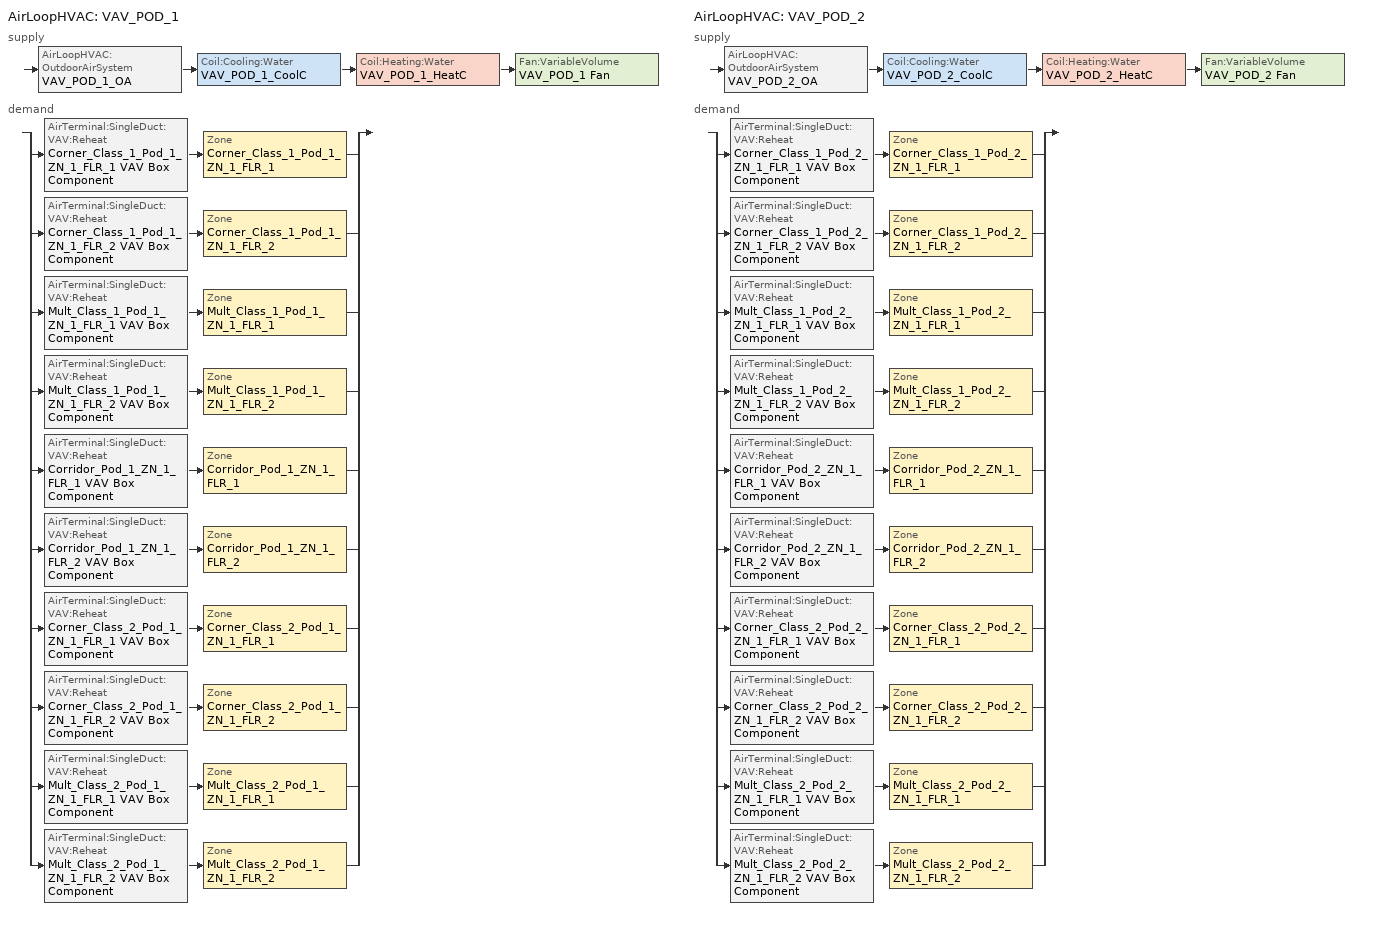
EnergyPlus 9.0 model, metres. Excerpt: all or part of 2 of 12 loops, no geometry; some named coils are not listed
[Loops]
AirLoopHVAC 'VAV_POD_1'
 supply: AirLoopHVAC:OutdoorAirSystem 'VAV_POD_1_OA' > Coil:Cooling:Water 'VAV_POD_1_CoolC' > Coil:Heating:Water 'VAV_POD_1_HeatC' > Fan:VariableVolume 'VAV_POD_1 Fan'
 demand: split
  | AirTerminal:SingleDuct:VAV:Reheat 'Corner_Class_1_Pod_1_ZN_1_FLR_1 VAV Box Component' > Zone 'Corner_Class_1_Pod_1_ZN_1_FLR_1'
  | AirTerminal:SingleDuct:VAV:Reheat 'Corner_Class_1_Pod_1_ZN_1_FLR_2 VAV Box Component' > Zone 'Corner_Class_1_Pod_1_ZN_1_FLR_2'
  | AirTerminal:SingleDuct:VAV:Reheat 'Mult_Class_1_Pod_1_ZN_1_FLR_1 VAV Box Component' > Zone 'Mult_Class_1_Pod_1_ZN_1_FLR_1'
  | AirTerminal:SingleDuct:VAV:Reheat 'Mult_Class_1_Pod_1_ZN_1_FLR_2 VAV Box Component' > Zone 'Mult_Class_1_Pod_1_ZN_1_FLR_2'
  | AirTerminal:SingleDuct:VAV:Reheat 'Corridor_Pod_1_ZN_1_FLR_1 VAV Box Component' > Zone 'Corridor_Pod_1_ZN_1_FLR_1'
  | AirTerminal:SingleDuct:VAV:Reheat 'Corridor_Pod_1_ZN_1_FLR_2 VAV Box Component' > Zone 'Corridor_Pod_1_ZN_1_FLR_2'
  | AirTerminal:SingleDuct:VAV:Reheat 'Corner_Class_2_Pod_1_ZN_1_FLR_1 VAV Box Component' > Zone 'Corner_Class_2_Pod_1_ZN_1_FLR_1'
  | AirTerminal:SingleDuct:VAV:Reheat 'Corner_Class_2_Pod_1_ZN_1_FLR_2 VAV Box Component' > Zone 'Corner_Class_2_Pod_1_ZN_1_FLR_2'
  | AirTerminal:SingleDuct:VAV:Reheat 'Mult_Class_2_Pod_1_ZN_1_FLR_1 VAV Box Component' > Zone 'Mult_Class_2_Pod_1_ZN_1_FLR_1'
  | AirTerminal:SingleDuct:VAV:Reheat 'Mult_Class_2_Pod_1_ZN_1_FLR_2 VAV Box Component' > Zone 'Mult_Class_2_Pod_1_ZN_1_FLR_2'
AirLoopHVAC 'VAV_POD_2'
 supply: AirLoopHVAC:OutdoorAirSystem 'VAV_POD_2_OA' > Coil:Cooling:Water 'VAV_POD_2_CoolC' > Coil:Heating:Water 'VAV_POD_2_HeatC' > Fan:VariableVolume 'VAV_POD_2 Fan'
 demand: split
  | AirTerminal:SingleDuct:VAV:Reheat 'Corner_Class_1_Pod_2_ZN_1_FLR_1 VAV Box Component' > Zone 'Corner_Class_1_Pod_2_ZN_1_FLR_1'
  | AirTerminal:SingleDuct:VAV:Reheat 'Corner_Class_1_Pod_2_ZN_1_FLR_2 VAV Box Component' > Zone 'Corner_Class_1_Pod_2_ZN_1_FLR_2'
  | AirTerminal:SingleDuct:VAV:Reheat 'Mult_Class_1_Pod_2_ZN_1_FLR_1 VAV Box Component' > Zone 'Mult_Class_1_Pod_2_ZN_1_FLR_1'
  | AirTerminal:SingleDuct:VAV:Reheat 'Mult_Class_1_Pod_2_ZN_1_FLR_2 VAV Box Component' > Zone 'Mult_Class_1_Pod_2_ZN_1_FLR_2'
  | AirTerminal:SingleDuct:VAV:Reheat 'Corridor_Pod_2_ZN_1_FLR_1 VAV Box Component' > Zone 'Corridor_Pod_2_ZN_1_FLR_1'
  | AirTerminal:SingleDuct:VAV:Reheat 'Corridor_Pod_2_ZN_1_FLR_2 VAV Box Component' > Zone 'Corridor_Pod_2_ZN_1_FLR_2'
  | AirTerminal:SingleDuct:VAV:Reheat 'Corner_Class_2_Pod_2_ZN_1_FLR_1 VAV Box Component' > Zone 'Corner_Class_2_Pod_2_ZN_1_FLR_1'
  | AirTerminal:SingleDuct:VAV:Reheat 'Corner_Class_2_Pod_2_ZN_1_FLR_2 VAV Box Component' > Zone 'Corner_Class_2_Pod_2_ZN_1_FLR_2'
  | AirTerminal:SingleDuct:VAV:Reheat 'Mult_Class_2_Pod_2_ZN_1_FLR_1 VAV Box Component' > Zone 'Mult_Class_2_Pod_2_ZN_1_FLR_1'
  | AirTerminal:SingleDuct:VAV:Reheat 'Mult_Class_2_Pod_2_ZN_1_FLR_2 VAV Box Component' > Zone 'Mult_Class_2_Pod_2_ZN_1_FLR_2'
[Sizing:Zone] Zone Cooling Design Supply Air Temperature Input Method=SupplyAirTemperature; Zone Cooling Design Supply Air Temperature {C}=12.8; Zone Heating Design Supply Air Temperature Input Method=SupplyAirTemperature; Zone Heating Design Supply Air Temperature {C}=40; Zone Cooling Design Supply Air Humidity Ratio {kgWater/kgDryAir}=0.0085; Zone Heating Design Supply Air Humidity Ratio {kgWater/kgDryAir}=0.008; Cooling Design Air Flow Method=DesignDay; Cooling Design Air Flow Rate {m3/s}=0; Cooling Minimum Air Flow {m3/s}=0; Cooling Minimum Air Flow Fraction=0; Heating Design Air Flow Method=DesignDay; Heating Design Air Flow Rate {m3/s}=0; Design Specification Zone Air Distribution Object=VAV_Zone_AirDistribution
Name | Design Specification Outdoor Air Object
Corner_Class_1_Pod_1_ZN_1_FLR_1 | SZ DSOA Corner_Class_1_Pod_1_ZN_1_FLR_1
Corner_Class_1_Pod_1_ZN_1_FLR_2 | SZ DSOA Corner_Class_1_Pod_1_ZN_1_FLR_2
Mult_Class_1_Pod_1_ZN_1_FLR_1 | SZ DSOA Mult_Class_1_Pod_1_ZN_1_FLR_1
Mult_Class_1_Pod_1_ZN_1_FLR_2 | SZ DSOA Mult_Class_1_Pod_1_ZN_1_FLR_2
Corridor_Pod_1_ZN_1_FLR_1 | SZ DSOA Corridor_Pod_1_ZN_1_FLR_1
Corridor_Pod_1_ZN_1_FLR_2 | SZ DSOA Corridor_Pod_1_ZN_1_FLR_2
Corner_Class_2_Pod_1_ZN_1_FLR_1 | SZ DSOA Corner_Class_2_Pod_1_ZN_1_FLR_1
Corner_Class_2_Pod_1_ZN_1_FLR_2 | SZ DSOA Corner_Class_2_Pod_1_ZN_1_FLR_2
Mult_Class_2_Pod_1_ZN_1_FLR_1 | SZ DSOA Mult_Class_2_Pod_1_ZN_1_FLR_1
Mult_Class_2_Pod_1_ZN_1_FLR_2 | SZ DSOA Mult_Class_2_Pod_1_ZN_1_FLR_2
Corner_Class_1_Pod_2_ZN_1_FLR_1 | SZ DSOA Corner_Class_1_Pod_2_ZN_1_FLR_1
Corner_Class_1_Pod_2_ZN_1_FLR_2 | SZ DSOA Corner_Class_1_Pod_2_ZN_1_FLR_2
Mult_Class_1_Pod_2_ZN_1_FLR_1 | SZ DSOA Mult_Class_1_Pod_2_ZN_1_FLR_1
Mult_Class_1_Pod_2_ZN_1_FLR_2 | SZ DSOA Mult_Class_1_Pod_2_ZN_1_FLR_2
Corridor_Pod_2_ZN_1_FLR_1 | SZ DSOA Corridor_Pod_2_ZN_1_FLR_1
Corridor_Pod_2_ZN_1_FLR_2 | SZ DSOA Corridor_Pod_2_ZN_1_FLR_2
Corner_Class_2_Pod_2_ZN_1_FLR_1 | SZ DSOA Corner_Class_2_Pod_2_ZN_1_FLR_1
Corner_Class_2_Pod_2_ZN_1_FLR_2 | SZ DSOA Corner_Class_2_Pod_2_ZN_1_FLR_2
Mult_Class_2_Pod_2_ZN_1_FLR_1 | SZ DSOA Mult_Class_2_Pod_2_ZN_1_FLR_1
Mult_Class_2_Pod_2_ZN_1_FLR_2 | SZ DSOA Mult_Class_2_Pod_2_ZN_1_FLR_2
[DesignSpecification:OutdoorAir]
Name | Outdoor Air Method | Outdoor Air Flow per Zone Floor Area {m3/s-m2} | Outdoor Air Flow per Person {m3/s-person}
SZ DSOA Corner_Class_1_Pod_1_ZN_1_FLR_1; SZ DSOA Corner_Class_1_Pod_1_ZN_1_FLR_2; SZ DSOA Mult_Class_1_Pod_1_ZN_1_FLR_1; SZ DSOA Mult_Class_1_Pod_1_ZN_1_FLR_2; SZ DSOA Corner_Class_2_Pod_1_ZN_1_FLR_1; SZ DSOA Corner_Class_2_Pod_1_ZN_1_FLR_2; SZ DSOA Mult_Class_2_Pod_1_ZN_1_FLR_1; SZ DSOA Mult_Class_2_Pod_1_ZN_1_FLR_2; SZ DSOA Corner_Class_1_Pod_2_ZN_1_FLR_1; SZ DSOA Corner_Class_1_Pod_2_ZN_1_FLR_2; SZ DSOA Mult_Class_1_Pod_2_ZN_1_FLR_1; SZ DSOA Mult_Class_1_Pod_2_ZN_1_FLR_2; SZ DSOA Corner_Class_2_Pod_2_ZN_1_FLR_1; SZ DSOA Corner_Class_2_Pod_2_ZN_1_FLR_2; SZ DSOA Mult_Class_2_Pod_2_ZN_1_FLR_1; SZ DSOA Mult_Class_2_Pod_2_ZN_1_FLR_2 | Flow/Area | 0.00238745
SZ DSOA Corridor_Pod_1_ZN_1_FLR_1; SZ DSOA Corridor_Pod_1_ZN_1_FLR_2; SZ DSOA Corridor_Pod_2_ZN_1_FLR_1; SZ DSOA Corridor_Pod_2_ZN_1_FLR_2 | Flow/Area | 0.000304781
Design_Spec_OA_Classroom | Sum | 0.000609562 | 0.00471921
Design_Spec_OA_Corridor | Sum | 0.000304781 | 1e-08
[DesignSpecification:ZoneAirDistribution] Zone Air Distribution Effectiveness in Cooling Mode=1; Zone Air Distribution Effectiveness in Heating Mode=1
Name | Minimum Zone Ventilation Efficiency
VAV_Zone_AirDistribution | 0.6
Design_Spec_ZAD_1
[Sizing:System] Type of Load to Size On=Sensible; Design Outdoor Air Flow Rate {m3/s}=7.5943; Central Heating Maximum System Air Flow Ratio=0.3; Preheat Design Temperature {C}=7; Preheat Design Humidity Ratio {kgWater/kgDryAir}=0.008; Precool Design Temperature {C}=12.8; Precool Design Humidity Ratio {kgWater/kgDryAir}=0.008; Central Cooling Design Supply Air Temperature {C}=12.8; Central Heating Design Supply Air Temperature {C}=12.8; Type of Zone Sum to Use=Coincident; 100% Outdoor Air in Cooling=No; 100% Outdoor Air in Heating=No; Central Cooling Design Supply Air Humidity Ratio {kgWater/kgDryAir}=0.0085; Central Heating Design Supply Air Humidity Ratio {kgWater/kgDryAir}=0.008; Cooling Supply Air Flow Rate Method=DesignDay; Cooling Supply Air Flow Rate {m3/s}=0; Heating Supply Air Flow Rate Method=DesignDay; Heating Supply Air Flow Rate {m3/s}=0; System Outdoor Air Method=ZoneSum
VAV_POD_1; VAV_POD_2
[ZoneControl:Thermostat] Control Type Schedule=Dual Zone Control Type Sched
Name | Zone or ZoneList | Control 1
Corner_Class_1_Pod_1_ZN_1_FLR_1 Thermostat | Corner_Class_1_Pod_1_ZN_1_FLR_1 | Corner_Class_1_Pod_1_ZN_1_FLR_1 DualSPSched
Corner_Class_1_Pod_1_ZN_1_FLR_2 Thermostat | Corner_Class_1_Pod_1_ZN_1_FLR_2 | Corner_Class_1_Pod_1_ZN_1_FLR_2 DualSPSched
Mult_Class_1_Pod_1_ZN_1_FLR_1 Thermostat | Mult_Class_1_Pod_1_ZN_1_FLR_1 | Mult_Class_1_Pod_1_ZN_1_FLR_1 DualSPSched
Mult_Class_1_Pod_1_ZN_1_FLR_2 Thermostat | Mult_Class_1_Pod_1_ZN_1_FLR_2 | Mult_Class_1_Pod_1_ZN_1_FLR_2 DualSPSched
Corridor_Pod_1_ZN_1_FLR_1 Thermostat | Corridor_Pod_1_ZN_1_FLR_1 | Corridor_Pod_1_ZN_1_FLR_1 DualSPSched
Corridor_Pod_1_ZN_1_FLR_2 Thermostat | Corridor_Pod_1_ZN_1_FLR_2 | Corridor_Pod_1_ZN_1_FLR_2 DualSPSched
Corner_Class_2_Pod_1_ZN_1_FLR_1 Thermostat | Corner_Class_2_Pod_1_ZN_1_FLR_1 | Corner_Class_2_Pod_1_ZN_1_FLR_1 DualSPSched
Corner_Class_2_Pod_1_ZN_1_FLR_2 Thermostat | Corner_Class_2_Pod_1_ZN_1_FLR_2 | Corner_Class_2_Pod_1_ZN_1_FLR_2 DualSPSched
Mult_Class_2_Pod_1_ZN_1_FLR_1 Thermostat | Mult_Class_2_Pod_1_ZN_1_FLR_1 | Mult_Class_2_Pod_1_ZN_1_FLR_1 DualSPSched
Mult_Class_2_Pod_1_ZN_1_FLR_2 Thermostat | Mult_Class_2_Pod_1_ZN_1_FLR_2 | Mult_Class_2_Pod_1_ZN_1_FLR_2 DualSPSched
Corner_Class_1_Pod_2_ZN_1_FLR_1 Thermostat | Corner_Class_1_Pod_2_ZN_1_FLR_1 | Corner_Class_1_Pod_2_ZN_1_FLR_1 DualSPSched
Corner_Class_1_Pod_2_ZN_1_FLR_2 Thermostat | Corner_Class_1_Pod_2_ZN_1_FLR_2 | Corner_Class_1_Pod_2_ZN_1_FLR_2 DualSPSched
Mult_Class_1_Pod_2_ZN_1_FLR_1 Thermostat | Mult_Class_1_Pod_2_ZN_1_FLR_1 | Mult_Class_1_Pod_2_ZN_1_FLR_1 DualSPSched
Mult_Class_1_Pod_2_ZN_1_FLR_2 Thermostat | Mult_Class_1_Pod_2_ZN_1_FLR_2 | Mult_Class_1_Pod_2_ZN_1_FLR_2 DualSPSched
Corridor_Pod_2_ZN_1_FLR_1 Thermostat | Corridor_Pod_2_ZN_1_FLR_1 | Corridor_Pod_2_ZN_1_FLR_1 DualSPSched
Corridor_Pod_2_ZN_1_FLR_2 Thermostat | Corridor_Pod_2_ZN_1_FLR_2 | Corridor_Pod_2_ZN_1_FLR_2 DualSPSched
Corner_Class_2_Pod_2_ZN_1_FLR_1 Thermostat | Corner_Class_2_Pod_2_ZN_1_FLR_1 | Corner_Class_2_Pod_2_ZN_1_FLR_1 DualSPSched
Corner_Class_2_Pod_2_ZN_1_FLR_2 Thermostat | Corner_Class_2_Pod_2_ZN_1_FLR_2 | Corner_Class_2_Pod_2_ZN_1_FLR_2 DualSPSched
Mult_Class_2_Pod_2_ZN_1_FLR_1 Thermostat | Mult_Class_2_Pod_2_ZN_1_FLR_1 | Mult_Class_2_Pod_2_ZN_1_FLR_1 DualSPSched
Mult_Class_2_Pod_2_ZN_1_FLR_2 Thermostat | Mult_Class_2_Pod_2_ZN_1_FLR_2 | Mult_Class_2_Pod_2_ZN_1_FLR_2 DualSPSched
[ThermostatSetpoint:DualSetpoint] Heating Setpoint Temperature Schedule=HTGSETP_SCH_YES_OPTIMUM; Cooling Setpoint Temperature Schedule=CLGSETP_SCH_YES_OPTIMUM
Corner_Class_1_Pod_1_ZN_1_FLR_1 DualSPSched; Corner_Class_1_Pod_1_ZN_1_FLR_2 DualSPSched; Mult_Class_1_Pod_1_ZN_1_FLR_1 DualSPSched; Mult_Class_1_Pod_1_ZN_1_FLR_2 DualSPSched; Corridor_Pod_1_ZN_1_FLR_1 DualSPSched; Corridor_Pod_1_ZN_1_FLR_2 DualSPSched; Corner_Class_2_Pod_1_ZN_1_FLR_1 DualSPSched; Corner_Class_2_Pod_1_ZN_1_FLR_2 DualSPSched; Mult_Class_2_Pod_1_ZN_1_FLR_1 DualSPSched; Mult_Class_2_Pod_1_ZN_1_FLR_2 DualSPSched; Corner_Class_1_Pod_2_ZN_1_FLR_1 DualSPSched; Corner_Class_1_Pod_2_ZN_1_FLR_2 DualSPSched; Mult_Class_1_Pod_2_ZN_1_FLR_1 DualSPSched; Mult_Class_1_Pod_2_ZN_1_FLR_2 DualSPSched; Corridor_Pod_2_ZN_1_FLR_1 DualSPSched; Corridor_Pod_2_ZN_1_FLR_2 DualSPSched; Corner_Class_2_Pod_2_ZN_1_FLR_1 DualSPSched; Corner_Class_2_Pod_2_ZN_1_FLR_2 DualSPSched; Mult_Class_2_Pod_2_ZN_1_FLR_1 DualSPSched; Mult_Class_2_Pod_2_ZN_1_FLR_2 DualSPSched
[AirTerminal:SingleDuct:VAV:Reheat] Availability Schedule=ALWAYS_ON; Maximum Air Flow Rate {m3/s}=AUTOSIZE; Zone Minimum Air Flow Input Method=Constant; Maximum Hot Water or Steam Flow Rate {m3/s}=AUTOSIZE; Minimum Hot Water or Steam Flow Rate {m3/s}=0; Convergence Tolerance=0.001; Damper Heating Action=ReverseWithLimits; Maximum Flow Fraction During Reheat=0.5; Maximum Reheat Air Temperature {C}=40
Name | Constant Minimum Air Flow Fraction | Reheat Coil
Corner_Class_1_Pod_1_ZN_1_FLR_1 VAV Box Component | 1 | Corner_Class_1_Pod_1_ZN_1_FLR_1 VAV Box Reheat Coil
Corner_Class_1_Pod_1_ZN_1_FLR_2 VAV Box Component | 1 | Corner_Class_1_Pod_1_ZN_1_FLR_2 VAV Box Reheat Coil
Mult_Class_1_Pod_1_ZN_1_FLR_1 VAV Box Component | 1 | Mult_Class_1_Pod_1_ZN_1_FLR_1 VAV Box Reheat Coil
Mult_Class_1_Pod_1_ZN_1_FLR_2 VAV Box Component | 1 | Mult_Class_1_Pod_1_ZN_1_FLR_2 VAV Box Reheat Coil
Corridor_Pod_1_ZN_1_FLR_1 VAV Box Component | 0.566 | Corridor_Pod_1_ZN_1_FLR_1 VAV Box Reheat Coil
Corridor_Pod_1_ZN_1_FLR_2 VAV Box Component | 0.372 | Corridor_Pod_1_ZN_1_FLR_2 VAV Box Reheat Coil
Corner_Class_2_Pod_1_ZN_1_FLR_1 VAV Box Component | 1 | Corner_Class_2_Pod_1_ZN_1_FLR_1 VAV Box Reheat Coil
Corner_Class_2_Pod_1_ZN_1_FLR_2 VAV Box Component | 1 | Corner_Class_2_Pod_1_ZN_1_FLR_2 VAV Box Reheat Coil
Mult_Class_2_Pod_1_ZN_1_FLR_1 VAV Box Component | 1 | Mult_Class_2_Pod_1_ZN_1_FLR_1 VAV Box Reheat Coil
Mult_Class_2_Pod_1_ZN_1_FLR_2 VAV Box Component | 1 | Mult_Class_2_Pod_1_ZN_1_FLR_2 VAV Box Reheat Coil
Corner_Class_1_Pod_2_ZN_1_FLR_1 VAV Box Component | 1 | Corner_Class_1_Pod_2_ZN_1_FLR_1 VAV Box Reheat Coil
Corner_Class_1_Pod_2_ZN_1_FLR_2 VAV Box Component | 1 | Corner_Class_1_Pod_2_ZN_1_FLR_2 VAV Box Reheat Coil
Mult_Class_1_Pod_2_ZN_1_FLR_1 VAV Box Component | 1 | Mult_Class_1_Pod_2_ZN_1_FLR_1 VAV Box Reheat Coil
Mult_Class_1_Pod_2_ZN_1_FLR_2 VAV Box Component | 1 | Mult_Class_1_Pod_2_ZN_1_FLR_2 VAV Box Reheat Coil
Corridor_Pod_2_ZN_1_FLR_1 VAV Box Component | 0.569 | Corridor_Pod_2_ZN_1_FLR_1 VAV Box Reheat Coil
Corridor_Pod_2_ZN_1_FLR_2 VAV Box Component | 0.569 | Corridor_Pod_2_ZN_1_FLR_2 VAV Box Reheat Coil
Corner_Class_2_Pod_2_ZN_1_FLR_1 VAV Box Component | 1 | Corner_Class_2_Pod_2_ZN_1_FLR_1 VAV Box Reheat Coil
Corner_Class_2_Pod_2_ZN_1_FLR_2 VAV Box Component | 1 | Corner_Class_2_Pod_2_ZN_1_FLR_2 VAV Box Reheat Coil
Mult_Class_2_Pod_2_ZN_1_FLR_1 VAV Box Component | 1 | Mult_Class_2_Pod_2_ZN_1_FLR_1 VAV Box Reheat Coil
Mult_Class_2_Pod_2_ZN_1_FLR_2 VAV Box Component | 1 | Mult_Class_2_Pod_2_ZN_1_FLR_2 VAV Box Reheat Coil
[Zone equipment]
Corner_Class_1_Pod_1_ZN_1_FLR_1: Corner_Class_1_Pod_1_ZN_1_FLR_1 VAV Box Component
Corner_Class_1_Pod_1_ZN_1_FLR_2: Corner_Class_1_Pod_1_ZN_1_FLR_2 VAV Box Component
Mult_Class_1_Pod_1_ZN_1_FLR_1: Mult_Class_1_Pod_1_ZN_1_FLR_1 VAV Box Component
Mult_Class_1_Pod_1_ZN_1_FLR_2: Mult_Class_1_Pod_1_ZN_1_FLR_2 VAV Box Component
Corridor_Pod_1_ZN_1_FLR_1: Corridor_Pod_1_ZN_1_FLR_1 VAV Box Component
Corridor_Pod_1_ZN_1_FLR_2: Corridor_Pod_1_ZN_1_FLR_2 VAV Box Component
Corner_Class_2_Pod_1_ZN_1_FLR_1: Corner_Class_2_Pod_1_ZN_1_FLR_1 VAV Box Component
Corner_Class_2_Pod_1_ZN_1_FLR_2: Corner_Class_2_Pod_1_ZN_1_FLR_2 VAV Box Component
Mult_Class_2_Pod_1_ZN_1_FLR_1: Mult_Class_2_Pod_1_ZN_1_FLR_1 VAV Box Component
Mult_Class_2_Pod_1_ZN_1_FLR_2: Mult_Class_2_Pod_1_ZN_1_FLR_2 VAV Box Component
Corner_Class_1_Pod_2_ZN_1_FLR_1: Corner_Class_1_Pod_2_ZN_1_FLR_1 VAV Box Component
Corner_Class_1_Pod_2_ZN_1_FLR_2: Corner_Class_1_Pod_2_ZN_1_FLR_2 VAV Box Component
Mult_Class_1_Pod_2_ZN_1_FLR_1: Mult_Class_1_Pod_2_ZN_1_FLR_1 VAV Box Component
Mult_Class_1_Pod_2_ZN_1_FLR_2: Mult_Class_1_Pod_2_ZN_1_FLR_2 VAV Box Component
Corridor_Pod_2_ZN_1_FLR_1: Corridor_Pod_2_ZN_1_FLR_1 VAV Box Component
Corridor_Pod_2_ZN_1_FLR_2: Corridor_Pod_2_ZN_1_FLR_2 VAV Box Component
Corner_Class_2_Pod_2_ZN_1_FLR_1: Corner_Class_2_Pod_2_ZN_1_FLR_1 VAV Box Component
Corner_Class_2_Pod_2_ZN_1_FLR_2: Corner_Class_2_Pod_2_ZN_1_FLR_2 VAV Box Component
Mult_Class_2_Pod_2_ZN_1_FLR_1: Mult_Class_2_Pod_2_ZN_1_FLR_1 VAV Box Component
Mult_Class_2_Pod_2_ZN_1_FLR_2: Mult_Class_2_Pod_2_ZN_1_FLR_2 VAV Box Component
[Fan:VariableVolume] Availability Schedule=HVACOperationSchd; Fan Total Efficiency=0.6045; Pressure Rise {Pa}=1389.42; Maximum Flow Rate {m3/s}=AUTOSIZE; Fan Power Minimum Flow Rate Input Method=Fraction; Fan Power Minimum Flow Fraction=0.25; Motor Efficiency=0.93; Motor In Airstream Fraction=1; Fan Power Coefficient 1=0.0408; Fan Power Coefficient 2=0.088; Fan Power Coefficient 3=-0.0729; Fan Power Coefficient 4=0.9437; Fan Power Coefficient 5=0
VAV_POD_1 Fan; VAV_POD_2 Fan
[Coil:Cooling:Water] Availability Schedule=ALWAYS_ON; Design Water Flow Rate {m3/s}=AUTOSIZE; Design Air Flow Rate {m3/s}=AUTOSIZE; Design Inlet Water Temperature {C}=AUTOSIZE; Design Inlet Air Temperature {C}=AUTOSIZE; Design Outlet Air Temperature {C}=AUTOSIZE; Design Inlet Air Humidity Ratio {kgWater/kgDryAir}=AUTOSIZE; Design Outlet Air Humidity Ratio {kgWater/kgDryAir}=AUTOSIZE; Type of Analysis=SimpleAnalysis; Heat Exchanger Configuration=CrossFlow
VAV_POD_1_CoolC; VAV_POD_2_CoolC
[Coil:Heating:Water] Availability Schedule=ALWAYS_ON; U-Factor Times Area Value {W/K}=AUTOSIZE; Maximum Water Flow Rate {m3/s}=AUTOSIZE; Performance Input Method=UFactorTimesAreaAndDesignWaterFlowRate; Rated Capacity {W}=AUTOSIZE; Rated Inlet Water Temperature {C}=82.2; Rated Inlet Air Temperature {C}=12.8; Rated Outlet Water Temperature {C}=71.1; Rated Outlet Air Temperature {C}=40
VAV_POD_1_HeatC; VAV_POD_2_HeatC
[Controller:WaterCoil] Control Variable=Temperature; Actuator Variable=Flow; Maximum Actuated Flow {m3/s}=AUTOSIZE; Minimum Actuated Flow {m3/s}=0
Name | Action | Controller Convergence Tolerance {deltaC}
VAV_POD_1_CoolC_Controller; VAV_POD_2_CoolC_Controller | Reverse
VAV_POD_1_HeatC_Controller; VAV_POD_2_HeatC_Controller | Normal | 0.0001
[Controller:OutdoorAir] Minimum Outdoor Air Flow Rate {m3/s}=0; Maximum Outdoor Air Flow Rate {m3/s}=AUTOSIZE; Economizer Control Type,             !- Economizer Control Typ=DifferentialEnthalpy; Economizer Control Action Type=ModulateFlow; Lockout Type=LockoutWithHeating; Minimum Limit Type=FixedMinimum; Minimum Outdoor Air Schedule=MinOA_MotorizedDamper_Sched; Heat Recovery Bypass Control Type=BypassWhenOAFlowGreaterThanMinimum
Name | Maximum Fraction of Outdoor Air Schedule | Mechanical Ventilation Controller
VAV_POD_1_OA_Controller | VAV_POD_1 Max OA Fraction | VAV_POD_1_MultiZone
VAV_POD_2_OA_Controller | VAV_POD_2 Max OA Fraction | VAV_POD_2_MultiZone
[AirLoopHVAC] Design Supply Air Flow Rate {m3/s}=AUTOSIZE
VAV_POD_1; VAV_POD_2
[SetpointManager:Scheduled] Control Variable=Temperature; Schedule=VAV-Supply-Air-Temp-Sch
Name | Setpoint Node or NodeList
VAV_POD_1 SAT setpoint | VAV_POD_1 Supply Equipment Outlet Node
VAV_POD_2 SAT setpoint | VAV_POD_2 Supply Equipment Outlet Node
[SetpointManager:MixedAir] Control Variable=Temperature
Name | Setpoint Node or NodeList
VAV_POD_1_CoolC SAT Manager | VAV_POD_1_CoolC-VAV_POD_1_HeatCNode
VAV_POD_1_HeatC SAT Manager | VAV_POD_1_HeatC-VAV_POD_1 FanNode
VAV_POD_1_OAMixed Air Temp Manager | VAV_POD_1_OA-VAV_POD_1_CoolCNode
VAV_POD_2_CoolC SAT Manager | VAV_POD_2_CoolC-VAV_POD_2_HeatCNode
VAV_POD_2_HeatC SAT Manager | VAV_POD_2_HeatC-VAV_POD_2 FanNode
VAV_POD_2_OAMixed Air Temp Manager | VAV_POD_2_OA-VAV_POD_2_CoolCNode
[SetpointManager:OutdoorAirPretreat] Control Variable=Temperature; Minimum Setpoint Temperature {C}=-99; Maximum Setpoint Temperature {C}=99; Minimum Setpoint Humidity Ratio {kgWater/kgDryAir}=0.00001; Maximum Setpoint Humidity Ratio {kgWater/kgDryAir}=1
Name | Setpoint Node or NodeList
VAV_Pod_1 Heat Exchanger Supply Air Temp Manager | VAV_Pod_1 Heat Recovery Outlet Node
VAV_Pod_2 Heat Exchanger Supply Air Temp Manager | VAV_Pod_2 Heat Recovery Outlet Node
[HeatExchanger:AirToAir:SensibleAndLatent] Availability Schedule=Always_On; Nominal Supply Air Flow Rate {m3/s}=AUTOSIZE; Sensible Effectiveness at 100% Heating Air Flow=0.7; Latent Effectiveness at 100% Heating Air Flow=0.6; Sensible Effectiveness at 75% Heating Air Flow=0.7; Latent Effectiveness at 75% Heating Air Flow=0.6; Sensible Effectiveness at 100% Cooling Air Flow=0.75; Latent Effectiveness at 100% Cooling Air Flow=0.6; Sensible Effectiveness at 75% Cooling Air Flow=0.75; Latent Effectiveness at 75% Cooling Air Flow=0.6; Nominal Electric Power {W}=5498.91; Supply Air Outlet Temperature Control=Yes; Heat Exchanger Type=Rotary; Frost Control Type=ExhaustOnly; Threshold Temperature {C}=-23.3; Initial Defrost Time Fraction=0.167; Rate of Defrost Time Fraction Increase {1/K}=1.44
VAV_POD_1 OA Heat Recovery; VAV_Pod_2 OA Heat Recovery
[Controller:MechanicalVentilation]
VAV_POD_1_MultiZone: MinOA_MotorizedDamper_Sched, No, VentilationRateProcedure, Corner_Class_1_Pod_1_ZN_1_FLR_1, Design_Spec_OA_Classroom, Design_Spec_ZAD_1, Corner_Class_1_Pod_1_ZN_1_FLR_2, Design_Spec_OA_Classroom, Design_Spec_ZAD_1, Mult_Class_1_Pod_1_ZN_1_FLR_1, Design_Spec_OA_Classroom, Design_Spec_ZAD_1, Mult_Class_1_Pod_1_ZN_1_FLR_2, Design_Spec_OA_Classroom, Design_Spec_ZAD_1, Corridor_Pod_1_ZN_1_FLR_1, Design_Spec_OA_Corridor, Design_Spec_ZAD_1, Corridor_Pod_1_ZN_1_FLR_2, Design_Spec_OA_Corridor, Design_Spec_ZAD_1, Corner_Class_2_Pod_1_ZN_1_FLR_1, Design_Spec_OA_Classroom, Design_Spec_ZAD_1, Corner_Class_2_Pod_1_ZN_1_FLR_2, Design_Spec_OA_Classroom, Design_Spec_ZAD_1, Mult_Class_2_Pod_1_ZN_1_FLR_1, Design_Spec_OA_Classroom, Design_Spec_ZAD_1, Mult_Class_2_Pod_1_ZN_1_FLR_2, Design_Spec_OA_Classroom, Design_Spec_ZAD_1
VAV_POD_2_MultiZone: MinOA_MotorizedDamper_Sched, No, VentilationRateProcedure, Corner_Class_1_Pod_2_ZN_1_FLR_1, Design_Spec_OA_Classroom, Design_Spec_ZAD_1, Corner_Class_1_Pod_2_ZN_1_FLR_2, Design_Spec_OA_Classroom, Design_Spec_ZAD_1, Mult_Class_1_Pod_2_ZN_1_FLR_1, Design_Spec_OA_Classroom, Design_Spec_ZAD_1, Mult_Class_1_Pod_2_ZN_1_FLR_2, Design_Spec_OA_Classroom, Design_Spec_ZAD_1, Corridor_Pod_2_ZN_1_FLR_1, Design_Spec_OA_Corridor, Design_Spec_ZAD_1, Corridor_Pod_2_ZN_1_FLR_2, Design_Spec_OA_Corridor, Design_Spec_ZAD_1, Corner_Class_2_Pod_2_ZN_1_FLR_1, Design_Spec_OA_Classroom, Design_Spec_ZAD_1, Corner_Class_2_Pod_2_ZN_1_FLR_2, Design_Spec_OA_Classroom, Design_Spec_ZAD_1, Mult_Class_2_Pod_2_ZN_1_FLR_1, Design_Spec_OA_Classroom, Design_Spec_ZAD_1, Mult_Class_2_Pod_2_ZN_1_FLR_2, Design_Spec_OA_Classroom, Design_Spec_ZAD_1
[EnergyManagementSystem:Sensor]
cCL1_Pod_1_ZN_1_FLR_1_LSr: Output:Variable or Output:Meter Index Key=Corner_Class_1_Pod_1_ZN_1_FLR_1; Output:Variable or Output:Meter=Zone Lights Electric Power
cCL1_Pod_1_ZN_1_FLR_1_OSr: Output:Variable or Output:Meter Index Key=Corner_Class_1_Pod_1_ZN_1_FLR_1; Output:Variable or Output:Meter=People Occupant Count
mCl1_Pod_1_ZN_1_FLR_1_LSr: Output:Variable or Output:Meter Index Key=Mult_Class_1_Pod_1_ZN_1_FLR_1; Output:Variable or Output:Meter=Zone Lights Electric Power
mCl1_Pod_1_ZN_1_FLR_1_OSr: Output:Variable or Output:Meter Index Key=Mult_Class_1_Pod_1_ZN_1_FLR_1; Output:Variable or Output:Meter=People Occupant Count
cPOD1_ZN_1_FLR_1_LSr: Output:Variable or Output:Meter Index Key=Corridor_Pod_1_ZN_1_FLR_1; Output:Variable or Output:Meter=Zone Lights Electric Power
cPOD1_ZN_1_FLR_1_OSr; cPOD2_ZN_1_FLR_1_OSr; cPOD3_ZN_1_FLR_1_OSr: Output:Variable or Output:Meter=People Occupant Count; Output:Variable or Output:Meter Index Key Name and used "Corner_Class_1_Pod_1_ZN_1_FLR_1" Occupancy since this corridor is 0 people=Corner_Class_1_Pod_1_ZN_1_FLR_1
cCL2_Pod_1_ZN_1_FLR_1_LSr: Output:Variable or Output:Meter Index Key=Corner_Class_2_Pod_1_ZN_1_FLR_1; Output:Variable or Output:Meter=Zone Lights Electric Power
cCL2_Pod_1_ZN_1_FLR_1_OSr: Output:Variable or Output:Meter Index Key=Corner_Class_2_Pod_1_ZN_1_FLR_1; Output:Variable or Output:Meter=People Occupant Count
mCl2_Pod_1_ZN_1_FLR_1_LSr: Output:Variable or Output:Meter Index Key=Mult_Class_2_Pod_1_ZN_1_FLR_1; Output:Variable or Output:Meter=Zone Lights Electric Power
mCl2_Pod_1_ZN_1_FLR_1_OSr: Output:Variable or Output:Meter Index Key=Mult_Class_2_Pod_1_ZN_1_FLR_1; Output:Variable or Output:Meter=People Occupant Count
cCL1_Pod_2_ZN_1_FLR_1_LSr: Output:Variable or Output:Meter Index Key=Corner_Class_1_Pod_2_ZN_1_FLR_1; Output:Variable or Output:Meter=Zone Lights Electric Power
cCL1_Pod_2_ZN_1_FLR_1_OSr: Output:Variable or Output:Meter Index Key=Corner_Class_1_Pod_2_ZN_1_FLR_1; Output:Variable or Output:Meter=People Occupant Count
mCl1_Pod_2_ZN_1_FLR_1_LSr: Output:Variable or Output:Meter Index Key=Mult_Class_1_Pod_2_ZN_1_FLR_1; Output:Variable or Output:Meter=Zone Lights Electric Power
mCl1_Pod_2_ZN_1_FLR_1_OSr: Output:Variable or Output:Meter Index Key=Mult_Class_1_Pod_2_ZN_1_FLR_1; Output:Variable or Output:Meter=People Occupant Count
cPOD2_ZN_1_FLR_1_LSr: Output:Variable or Output:Meter Index Key=Corridor_Pod_2_ZN_1_FLR_1; Output:Variable or Output:Meter=Zone Lights Electric Power
cCL2_Pod_2_ZN_1_FLR_1_LSr: Output:Variable or Output:Meter Index Key=Corner_Class_2_Pod_2_ZN_1_FLR_1; Output:Variable or Output:Meter=Zone Lights Electric Power
cCL2_Pod_2_ZN_1_FLR_1_OSr: Output:Variable or Output:Meter Index Key=Corner_Class_2_Pod_2_ZN_1_FLR_1; Output:Variable or Output:Meter=People Occupant Count
mCl2_Pod_2_ZN_1_FLR_1_LSr: Output:Variable or Output:Meter Index Key=Mult_Class_2_Pod_2_ZN_1_FLR_1; Output:Variable or Output:Meter=Zone Lights Electric Power
mCl2_Pod_2_ZN_1_FLR_1_OSr: Output:Variable or Output:Meter Index Key=Mult_Class_2_Pod_2_ZN_1_FLR_1; Output:Variable or Output:Meter=People Occupant Count
Main_Corridor_ZN_1_FLR_1_OSr; Lobby_ZN_1_FLR_1_OSr: Output:Variable or Output:Meter=People Occupant Count; Output:Variable or Output:Meter Index Key Name and used "Corner_Class_1_Pod_1_ZN_1_FLR_1" Occupancy since this lobby is 0 people=Corner_Class_1_Pod_1_ZN_1_FLR_1
Mech_ZN_1_FLR_1_OSr: Output:Variable or Output:Meter=People Occupant Count; Output:Variable or Output:Meter Index Key Name and used "Corner_Class_1_Pod_1_ZN_1_FLR_1" Occupancy since this Mechnical zone is 0 people=Corner_Class_1_Pod_1_ZN_1_FLR_1
BATHROOMS_ZN_1_FLR_1_OSr: Output:Variable or Output:Meter=People Occupant Count; Output:Variable or Output:Meter Index Key Name and used "Corner_Class_1_Pod_1_ZN_1_FLR_1" Occupancy since this Bath zone is 0 people=Corner_Class_1_Pod_1_ZN_1_FLR_1
cCL1_Pod_1_ZN_1_FLR_2_LSr: Output:Variable or Output:Meter Index Key=Corner_Class_1_Pod_1_ZN_1_FLR_2; Output:Variable or Output:Meter=Zone Lights Electric Power
cCL1_Pod_1_ZN_1_FLR_2_OSr: Output:Variable or Output:Meter Index Key=Corner_Class_1_Pod_1_ZN_1_FLR_2; Output:Variable or Output:Meter=People Occupant Count
mCl1_Pod_1_ZN_1_FLR_2_LSr: Output:Variable or Output:Meter Index Key=Mult_Class_1_Pod_1_ZN_1_FLR_2; Output:Variable or Output:Meter=Zone Lights Electric Power
mCl1_Pod_1_ZN_1_FLR_2_OSr: Output:Variable or Output:Meter Index Key=Mult_Class_1_Pod_1_ZN_1_FLR_2; Output:Variable or Output:Meter=People Occupant Count
cPOD1_ZN_1_FLR_2_LSr: Output:Variable or Output:Meter Index Key=Corridor_Pod_1_ZN_1_FLR_2; Output:Variable or Output:Meter=Zone Lights Electric Power
cPOD1_ZN_1_FLR_2_OSr; cPOD2_ZN_1_FLR_2_OSr; cPOD3_ZN_1_FLR_2_OSr: Output:Variable or Output:Meter=People Occupant Count; Output:Variable or Output:Meter Index Key Name and used "Corner_Class_1_Pod_1_ZN_1_FLR_2" Occupancy since this corridor is 0 people=Corner_Class_1_Pod_1_ZN_1_FLR_2
cCL2_Pod_1_ZN_1_FLR_2_LSr: Output:Variable or Output:Meter Index Key=Corner_Class_2_Pod_1_ZN_1_FLR_2; Output:Variable or Output:Meter=Zone Lights Electric Power
cCL2_Pod_1_ZN_1_FLR_2_OSr: Output:Variable or Output:Meter Index Key=Corner_Class_2_Pod_1_ZN_1_FLR_2; Output:Variable or Output:Meter=People Occupant Count
mCl2_Pod_1_ZN_1_FLR_2_LSr: Output:Variable or Output:Meter Index Key=Mult_Class_2_Pod_1_ZN_1_FLR_2; Output:Variable or Output:Meter=Zone Lights Electric Power
mCl2_Pod_1_ZN_1_FLR_2_OSr: Output:Variable or Output:Meter Index Key=Mult_Class_2_Pod_1_ZN_1_FLR_2; Output:Variable or Output:Meter=People Occupant Count
cCL1_Pod_2_ZN_1_FLR_2_LSr: Output:Variable or Output:Meter Index Key=Corner_Class_1_Pod_2_ZN_1_FLR_2; Output:Variable or Output:Meter=Zone Lights Electric Power
cCL1_Pod_2_ZN_1_FLR_2_OSr: Output:Variable or Output:Meter Index Key=Corner_Class_1_Pod_2_ZN_1_FLR_2; Output:Variable or Output:Meter=People Occupant Count
mCl1_Pod_2_ZN_1_FLR_2_LSr: Output:Variable or Output:Meter Index Key=Mult_Class_1_Pod_2_ZN_1_FLR_2; Output:Variable or Output:Meter=Zone Lights Electric Power
mCl1_Pod_2_ZN_1_FLR_2_OSr: Output:Variable or Output:Meter Index Key=Mult_Class_1_Pod_2_ZN_1_FLR_2; Output:Variable or Output:Meter=People Occupant Count
cPOD2_ZN_1_FLR_2_LSr: Output:Variable or Output:Meter Index Key=Corridor_Pod_2_ZN_1_FLR_2; Output:Variable or Output:Meter=Zone Lights Electric Power
cCL2_Pod_2_ZN_1_FLR_2_LSr: Output:Variable or Output:Meter Index Key=Corner_Class_2_Pod_2_ZN_1_FLR_2; Output:Variable or Output:Meter=Zone Lights Electric Power
cCL2_Pod_2_ZN_1_FLR_2_OSr: Output:Variable or Output:Meter Index Key=Corner_Class_2_Pod_2_ZN_1_FLR_2; Output:Variable or Output:Meter=People Occupant Count
mCl2_Pod_2_ZN_1_FLR_2_LSr: Output:Variable or Output:Meter Index Key=Mult_Class_2_Pod_2_ZN_1_FLR_2; Output:Variable or Output:Meter=Zone Lights Electric Power
mCl2_Pod_2_ZN_1_FLR_2_OSr: Output:Variable or Output:Meter Index Key=Mult_Class_2_Pod_2_ZN_1_FLR_2; Output:Variable or Output:Meter=People Occupant Count
Main_Corridor_ZN_1_FLR_2_OSr; Lobby_ZN_1_FLR_2_OSr: Output:Variable or Output:Meter=People Occupant Count; Output:Variable or Output:Meter Index Key Name and used "Corner_Class_1_Pod_1_ZN_1_FLR_2" Occupancy since this lobby is 0 people=Corner_Class_1_Pod_1_ZN_1_FLR_2
Mech_ZN_1_FLR_2_OSr: Output:Variable or Output:Meter=People Occupant Count; Output:Variable or Output:Meter Index Key Name and used "Corner_Class_1_Pod_1_ZN_1_FLR_2" Occupancy since this Mechnical zone is 0 people=Corner_Class_1_Pod_1_ZN_1_FLR_2
BATHROOMS_ZN_1_FLR_2_OSr: Output:Variable or Output:Meter=People Occupant Count; Output:Variable or Output:Meter Index Key Name and used "Corner_Class_1_Pod_1_ZN_1_FLR_2" Occupancy since this Bath zone is 0 people=Corner_Class_1_Pod_1_ZN_1_FLR_2
VAV_POD_1_OA_VRP: Output:Variable or Output:Meter Index Key=VAV_POD_1; Output:Variable or Output:Meter=Air System Outdoor Air Mechanical Ventilation Requested Mass Flow Rate
VAV_POD_1_OA: Output:Variable or Output:Meter Index Key=VAV_POD_1; Output:Variable or Output:Meter=Air System Outdoor Air Mass Flow Rate
VAV_POD_1_SUPPLY_FLOW: Output:Variable or Output:Meter Index Key=VAV_POD_1_OA-VAV_POD_1_CoolCNode; Output:Variable or Output:Meter=System Node Standard Density Volume Flow Rate
VAV_POD_2_OA_VRP: Output:Variable or Output:Meter Index Key=VAV_POD_2; Output:Variable or Output:Meter=Air System Outdoor Air Mechanical Ventilation Requested Mass Flow Rate
VAV_POD_2_OA: Output:Variable or Output:Meter Index Key=VAV_POD_2; Output:Variable or Output:Meter=Air System Outdoor Air Mass Flow Rate
VAV_POD_2_SUPPLY_FLOW: Output:Variable or Output:Meter Index Key=VAV_POD_2_OA-VAV_POD_2_CoolCNode; Output:Variable or Output:Meter=System Node Standard Density Volume Flow Rate
[EnergyManagementSystem:Program]
SET_mCl2_Pod_3_ZN_1_FLR_2_Light_EMS_Program: SET mCl2_Pod_3_ZN_1_FLR_2_LSr_IP=0.093*mCl2_Pod_3_ZN_1_FLR_2_LSr/mCl2_Pod_3_ZN_1_FLR_2_Area; IF (mCl2_Pod_3_ZN_1_FLR_2_OSr <= 0) && (mCl2_Pod_3_ZN_1_FLR_2_LSr_IP >= 0.02); SET mCl2_Pod_3_ZN_1_FLR_2_LAr = 0.02*mCl2_Pod_3_ZN_1_FLR_2_Area/0.09290304; ELSE; SET mCl2_Pod_3_ZN_1_FLR_2_LAr = NULL; ENDIF
SET_Main_Corridor_ZN_1_FLR_2_Light_EMS_Program: SET Main_Corridor_ZN_1_FLR_2_LSr_IP=0.093*Main_Corridor_ZN_1_FLR_2_LSr/Main_Corridor_ZN_1_FLR_2_Area; IF (Main_Corridor_ZN_1_FLR_2_OSr <= 0) && (Main_Corridor_ZN_1_FLR_2_LSr_IP >= 0.02); SET Main_Corridor_ZN_1_FLR_2_LAr = 0.02*Main_Corridor_ZN_1_FLR_2_Area/0.09290304; ELSE; SET Main_Corridor_ZN_1_FLR_2_LAr = NULL; ENDIF
SET_Lobby_ZN_1_FLR_2_Light_EMS_Program: SET Lobby_ZN_1_FLR_2_LSr_IP=0.093*Lobby_ZN_1_FLR_2_LSr/Lobby_ZN_1_FLR_2_Area; IF (Lobby_ZN_1_FLR_2_OSr <= 0) && (Lobby_ZN_1_FLR_2_LSr_IP >= 0.02); SET Lobby_ZN_1_FLR_2_LAr = 0.02*Lobby_ZN_1_FLR_2_Area/0.09290304; ELSE; SET Lobby_ZN_1_FLR_2_LAr = NULL; ENDIF
SET_Mech_ZN_1_FLR_2_Light_EMS_Program: SET Mech_ZN_1_FLR_2_LSr_IP=0.093*Mech_ZN_1_FLR_2_LSr/Mech_ZN_1_FLR_2_Area; IF (Mech_ZN_1_FLR_2_OSr <= 0) && (Mech_ZN_1_FLR_2_LSr_IP >= 0.02); SET Mech_ZN_1_FLR_2_LAr = 0.02*Mech_ZN_1_FLR_2_Area/0.09290304; ELSE; SET Mech_ZN_1_FLR_2_LAr = NULL; ENDIF
SET_BATHROOMS_ZN_1_FLR_2_Light_EMS_Program: SET BATHROOMS_ZN_1_FLR_2_LSr_IP=0.093*BATHROOMS_ZN_1_FLR_2_LSr/BATHROOMS_ZN_1_FLR_2_Area; IF (BATHROOMS_ZN_1_FLR_2_OSr <= 0) && (BATHROOMS_ZN_1_FLR_2_LSr_IP >= 0.02); SET BATHROOMS_ZN_1_FLR_2_LAr = 0.02*BATHROOMS_ZN_1_FLR_2_Area/0.09290304; ELSE; SET BATHROOMS_ZN_1_FLR_2_LAr = NULL; ENDIF
SET_Offices_ZN_1_FLR_2_Light_EMS_Program: SET Offices_ZN_1_FLR_2_LSr_IP=0.093*Offices_ZN_1_FLR_2_LSr/Offices_ZN_1_FLR_2_Area; IF (Offices_ZN_1_FLR_2_OSr <= 0) && (Offices_ZN_1_FLR_2_LSr_IP >= 0.02); IF (ActualOccupancy <= 0); SET Offices_ZN_1_FLR_2_LAr = 0.02*Offices_ZN_1_FLR_2_Area/0.09290304; ELSE; SET Offices_ZN_1_FLR_2_LAr = NULL; ENDIF; ELSE; SET Offices_ZN_1_FLR_2_LAr = NULL; ENDIF
SET_LMC_ZN_1_FLR_2_Light_EMS_Program: SET LMC_ZN_1_FLR_2_LSr_IP=0.093*LMC_ZN_1_FLR_2_LSr/LMC_ZN_1_FLR_2_Area; IF (LMC_ZN_1_FLR_2_OSr <= 0) && (LMC_ZN_1_FLR_2_LSr_IP >= 0.02); SET LMC_ZN_1_FLR_2_LAr = 0.02*LMC_ZN_1_FLR_2_Area/0.09290304; ELSE; SET LMC_ZN_1_FLR_2_LAr = NULL; ENDIF
VAV_POD_1_MAX_OA_FRAC: IF VAV_POD_1_OA > VAV_POD_1_OA_VRP; SET VAV_POD_1_MAX_OA_FRAC = NULL; ELSE; IF VAV_POD_1_SUPPLY_FLOW > 0; SET VAV_POD_1_MAX_OA_FRAC =      7.5943 / VAV_POD_1_SUPPLY_FLOW; ELSE; SET VAV_POD_1_MAX_OA_FRAC = NULL; ENDIF; ENDIF
VAV_POD_2_MAX_OA_FRAC: IF VAV_POD_2_OA > VAV_POD_2_OA_VRP; SET VAV_POD_2_MAX_OA_FRAC = NULL; ELSE; IF VAV_POD_2_SUPPLY_FLOW > 0; SET VAV_POD_2_MAX_OA_FRAC =      7.5943 / VAV_POD_2_SUPPLY_FLOW; ELSE; SET VAV_POD_2_MAX_OA_FRAC = NULL; ENDIF; ENDIF
VAV_POD_3_MAX_OA_FRAC: IF VAV_POD_3_OA > VAV_POD_3_OA_VRP; SET VAV_POD_3_MAX_OA_FRAC = NULL; ELSE; IF VAV_POD_3_SUPPLY_FLOW > 0; SET VAV_POD_3_MAX_OA_FRAC =      7.5943 / VAV_POD_3_SUPPLY_FLOW; ELSE; SET VAV_POD_3_MAX_OA_FRAC = NULL; ENDIF; ENDIF
VAV_OTHER_MAX_OA_FRAC: IF VAV_OTHER_OA > VAV_OTHER_OA_VRP; SET VAV_OTHER_MAX_OA_FRAC = NULL; ELSE; IF VAV_OTHER_SUPPLY_FLOW > 0; SET VAV_OTHER_MAX_OA_FRAC =   / VAV_OTHER_SUPPLY_FLOW; ELSE; SET VAV_OTHER_MAX_OA_FRAC = NULL; ENDIF; ENDIF
[EnergyManagementSystem:ProgramCallingManager]
Transformer_Load_Prog_Manager: AfterPredictorAfterHVACManagers; Transformer_Load_Prog
BoilerParManager: BeginNewEnvironment; SetBoilerPar
BoilerCurveManager: InsideHVACSystemIterationLoop; SetBoilerCurve
OA_BASED_OPTIMUM_START_EMS_Program Manager: BeginTimestepBeforePredictor; OA_BASED_OPTIMUM_START_EMS_Program
SET_cCL1_Pod_1_ZN_1_FLR_1_Light_EMS_Program_Prog_Manager: BeginTimestepBeforePredictor; SET_cCL1_Pod_1_ZN_1_FLR_1_Light_EMS_Program
SET_mCl1_Pod_1_ZN_1_FLR_1_Light_EMS_Program_Prog_Manager: BeginTimestepBeforePredictor; SET_mCl1_Pod_1_ZN_1_FLR_1_Light_EMS_Program
SET_cPOD1_ZN_1_FLR_1_Light_EMS_Program_Prog_Manager: BeginTimestepBeforePredictor; SET_cPOD1_ZN_1_FLR_1_Light_EMS_Program
SET_cCL2_Pod_1_ZN_1_FLR_1_Light_EMS_Program_Prog_Manager: BeginTimestepBeforePredictor; SET_cCL2_Pod_1_ZN_1_FLR_1_Light_EMS_Program
SET_mCl2_Pod_1_ZN_1_FLR_1_Light_EMS_Program_Prog_Manager: BeginTimestepBeforePredictor; SET_mCl2_Pod_1_ZN_1_FLR_1_Light_EMS_Program
SET_cCL1_Pod_2_ZN_1_FLR_1_Light_EMS_Program_Prog_Manager: BeginTimestepBeforePredictor; SET_cCL1_Pod_2_ZN_1_FLR_1_Light_EMS_Program
SET_mCl1_Pod_2_ZN_1_FLR_1_Light_EMS_Program_Prog_Manager: BeginTimestepBeforePredictor; SET_mCl1_Pod_2_ZN_1_FLR_1_Light_EMS_Program
SET_cPOD2_ZN_1_FLR_1_Light_EMS_Program_Prog_Manager: BeginTimestepBeforePredictor; SET_cPOD2_ZN_1_FLR_1_Light_EMS_Program
SET_cCL2_Pod_2_ZN_1_FLR_1_Light_EMS_Program_Prog_Manager: BeginTimestepBeforePredictor; SET_cCL2_Pod_2_ZN_1_FLR_1_Light_EMS_Program
SET_mCl2_Pod_2_ZN_1_FLR_1_Light_EMS_Program_Prog_Manager: BeginTimestepBeforePredictor; SET_mCl2_Pod_2_ZN_1_FLR_1_Light_EMS_Program
SET_cCL1_Pod_3_ZN_1_FLR_1_Light_EMS_Program_Prog_Manager: BeginTimestepBeforePredictor; SET_cCL1_Pod_3_ZN_1_FLR_1_Light_EMS_Program
SET_mCl1_Pod_3_ZN_1_FLR_1_Light_EMS_Program_Prog_Manager: BeginTimestepBeforePredictor; SET_mCl1_Pod_3_ZN_1_FLR_1_Light_EMS_Program
SET_cPOD3_ZN_1_FLR_1_Light_EMS_Program_Prog_Manager: BeginTimestepBeforePredictor; SET_cPOD3_ZN_1_FLR_1_Light_EMS_Program
SET_cCL2_Pod_3_ZN_1_FLR_1_Light_EMS_Program_Prog_Manager: BeginTimestepBeforePredictor; SET_cCL2_Pod_3_ZN_1_FLR_1_Light_EMS_Program
SET_mCl2_Pod_3_ZN_1_FLR_1_Light_EMS_Program_Prog_Manager: BeginTimestepBeforePredictor; SET_mCl2_Pod_3_ZN_1_FLR_1_Light_EMS_Program
SET_AUX_GYM_ZN_1_FLR_1_Light_EMS_Program_Prog_Manager: BeginTimestepBeforePredictor; SET_AUX_GYM_ZN_1_FLR_1_Light_EMS_Program
SET_AUDITORIUM_ZN_1_FLR_1_Light_EMS_Program_Prog_Manager: BeginTimestepBeforePredictor; SET_AUDITORIUM_ZN_1_FLR_1_Light_EMS_Program
SET_Main_Corridor_ZN_1_FLR_1_Light_EMS_Program_Prog_Manager: BeginTimestepBeforePredictor; SET_Main_Corridor_ZN_1_FLR_1_Light_EMS_Program
SET_Lobby_ZN_1_FLR_1_Light_EMS_Program_Prog_Manager: BeginTimestepBeforePredictor; SET_Lobby_ZN_1_FLR_1_Light_EMS_Program
SET_Mech_ZN_1_FLR_1_Light_EMS_Program_Prog_Manager: BeginTimestepBeforePredictor; SET_Mech_ZN_1_FLR_1_Light_EMS_Program
SET_BATHROOMS_ZN_1_FLR_1_Light_EMS_Program_Prog_Manager: BeginTimestepBeforePredictor; SET_BATHROOMS_ZN_1_FLR_1_Light_EMS_Program
SET_Offices_ZN_1_FLR_1_Light_EMS_Program_Prog_Manager: BeginTimestepBeforePredictor; SET_Offices_ZN_1_FLR_1_Light_EMS_Program
SET_Gym_ZN_1_FLR_1_Light_EMS_Program_Prog_Manager: BeginTimestepBeforePredictor; SET_Gym_ZN_1_FLR_1_Light_EMS_Program
SET_Kitchen_ZN_1_FLR_1_Light_EMS_Program_Prog_Manager: BeginTimestepBeforePredictor; SET_Kitchen_ZN_1_FLR_1_Light_EMS_Program
SET_Cafeteria_ZN_1_FLR_1_Light_EMS_Program_Prog_Manager: BeginTimestepBeforePredictor; SET_Cafeteria_ZN_1_FLR_1_Light_EMS_Program
SET_cCL1_Pod_1_ZN_1_FLR_2_Light_EMS_Program_Prog_Manager: BeginTimestepBeforePredictor; SET_cCL1_Pod_1_ZN_1_FLR_2_Light_EMS_Program
SET_mCl1_Pod_1_ZN_1_FLR_2_Light_EMS_Program_Prog_Manager: BeginTimestepBeforePredictor; SET_mCl1_Pod_1_ZN_1_FLR_2_Light_EMS_Program
SET_cPOD1_ZN_1_FLR_2_Light_EMS_Program_Prog_Manager: BeginTimestepBeforePredictor; SET_cPOD1_ZN_1_FLR_2_Light_EMS_Program
[EnergyManagementSystem:InternalVariable] Internal Data Type=Zone Floor Area
Name | Internal Data Index Key
cCL1_Pod_1_ZN_1_FLR_1_Area | Corner_Class_1_Pod_1_ZN_1_FLR_1
mCl1_Pod_1_ZN_1_FLR_1_Area | Mult_Class_1_Pod_1_ZN_1_FLR_1
cPOD1_ZN_1_FLR_1_Area | Corridor_Pod_1_ZN_1_FLR_1
cCL2_Pod_1_ZN_1_FLR_1_Area | Corner_Class_2_Pod_1_ZN_1_FLR_1
mCl2_Pod_1_ZN_1_FLR_1_Area | Mult_Class_2_Pod_1_ZN_1_FLR_1
cCL1_Pod_2_ZN_1_FLR_1_Area | Corner_Class_1_Pod_2_ZN_1_FLR_1
mCl1_Pod_2_ZN_1_FLR_1_Area | Mult_Class_1_Pod_2_ZN_1_FLR_1
cPOD2_ZN_1_FLR_1_Area | Corridor_Pod_2_ZN_1_FLR_1
cCL2_Pod_2_ZN_1_FLR_1_Area | Corner_Class_2_Pod_2_ZN_1_FLR_1
mCl2_Pod_2_ZN_1_FLR_1_Area | Mult_Class_2_Pod_2_ZN_1_FLR_1
cCL1_Pod_1_ZN_1_FLR_2_Area | Corner_Class_1_Pod_1_ZN_1_FLR_2
mCl1_Pod_1_ZN_1_FLR_2_Area | Mult_Class_1_Pod_1_ZN_1_FLR_2
cPOD1_ZN_1_FLR_2_Area | Corridor_Pod_1_ZN_1_FLR_2
cCL2_Pod_1_ZN_1_FLR_2_Area | Corner_Class_2_Pod_1_ZN_1_FLR_2
mCl2_Pod_1_ZN_1_FLR_2_Area | Mult_Class_2_Pod_1_ZN_1_FLR_2
cCL1_Pod_2_ZN_1_FLR_2_Area | Corner_Class_1_Pod_2_ZN_1_FLR_2
mCl1_Pod_2_ZN_1_FLR_2_Area | Mult_Class_1_Pod_2_ZN_1_FLR_2
cPOD2_ZN_1_FLR_2_Area | Corridor_Pod_2_ZN_1_FLR_2
cCL2_Pod_2_ZN_1_FLR_2_Area | Corner_Class_2_Pod_2_ZN_1_FLR_2
mCl2_Pod_2_ZN_1_FLR_2_Area | Mult_Class_2_Pod_2_ZN_1_FLR_2
[Schedule:Compact]
ALWAYS_ON: Through: 12/31, For: AllDays, Until: 24:00, 1
Dual Zone Control Type Sched: Through: 12/31, For: AllDays, Until: 24:00, 4
VAV-Supply-Air-Temp-Sch: Through: 12/31, For: AllDays, Until: 24:00, 12.8
HVACOperationSchd: Through: 12/31, For: Weekdays SummerDesignDay WinterDesignDay, Until: 07:00, 0, Until: 21:00, 1, Until: 24:00, 0, For: WeekEnds Holidays AllOtherDays, Until: 24:00, 0
HTGSETP_SCH_YES_OPTIMUM: Through: 12/31, For: SummerDesignDay, Until: 24:00, 15.6, For: WinterDesignDay, Until: 24:00, 21, For: Weekdays, Until: 06:00, 15.6, Until: 07:00, 17.8, Until: 08:00, 20, Until: 21:00, 21, Until: 24:00, 15.6, For: WeekEnds Holidays AllOtherDays, Until: 24:00, 15.6
CLGSETP_SCH_YES_OPTIMUM: Through: 12/31, For: SummerDesignDay, Until: 24:00, 24, For: WinterDesignDay, Until: 24:00, 29.44, For: Weekdays, Until: 06:00, 29.44, Until: 07:00, 27.8, Until: 08:00, 25.6, Until: 21:00, 24, Until: 24:00, 29.44, For: WeekEnds Holidays AllOtherDays, Until: 24:00, 29.44
MinOA_MotorizedDamper_Sched: Through: 12/31, For: Weekdays SummerDesignDay WinterDesignDay, Until: 08:00, 0, Until: 21:00, 1, Until: 24:00, 0, For: WeekEnds Holidays AllOtherDays, Until: 24:00, 0
[Schedule:Constant] Hourly Value=1
VAV_POD_1 Max OA Fraction; VAV_POD_2 Max OA Fraction
